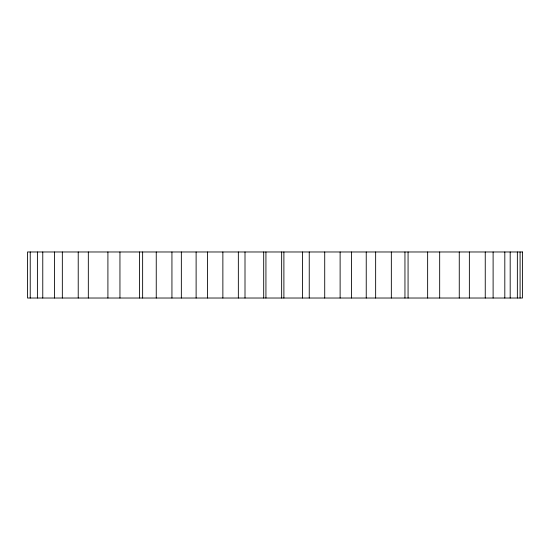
<?xml version="1.0" encoding="UTF-8"?>
<svg xmlns="http://www.w3.org/2000/svg" width="550" height="550" viewBox="0 0 550 550"><rect width="100%" height="100%" fill="white"/><g stroke="black" fill="none" stroke-linecap="round" stroke-linejoin="round"><path stroke-width="0.82" d="M520.087 251.976L520.087 298.024M517.357 251.976L517.357 298.024M510.187 251.976L510.187 298.024M504.811 251.976L504.811 298.024M493.109 251.976L493.109 298.024M485.251 251.976L485.251 298.024M469.363 251.976L469.363 298.024M459.264 251.976L459.264 298.024M439.677 251.976L439.677 298.024M427.639 251.976L427.639 298.024M408.072 251.976L408.072 298.024M404.951 251.976L404.951 298.024M391.339 251.976L391.339 298.024M375.65 251.976L375.65 298.024M366.238 251.976L366.238 298.024M351.471 251.976L351.471 298.024M340.12 251.976L340.12 298.024M324.72 251.976L324.72 298.024M309.244 251.976L309.244 298.024M302.582 251.976L302.582 298.024M283.896 251.976L283.896 298.024M281.648 251.976L281.648 298.024M265.932 251.976L265.932 298.024M263.691 251.976L263.691 298.024M245.004 251.976L245.004 298.024M238.343 251.976L238.343 298.024M222.867 251.976L222.867 298.024M207.46 251.976L207.46 298.024M196.116 251.976L196.116 298.024M181.349 251.976L181.349 298.024M171.937 251.976L171.937 298.024M156.248 251.976L156.248 298.024M142.636 251.976L142.636 298.024M139.514 251.976L139.514 298.024M119.948 251.976L119.948 298.024M107.91 251.976L107.91 298.024M88.323 251.976L88.323 298.024M78.224 251.976L78.224 298.024M62.336 251.976L62.336 298.024M54.477 251.976L54.477 298.024M42.769 251.976L42.769 298.024M37.4 251.976L37.4 298.024M30.229 251.976L30.229 298.024M522.5 251.976L27.5 251.976L27.5 298.024L522.5 298.024L522.5 251.976"/></g></svg>
